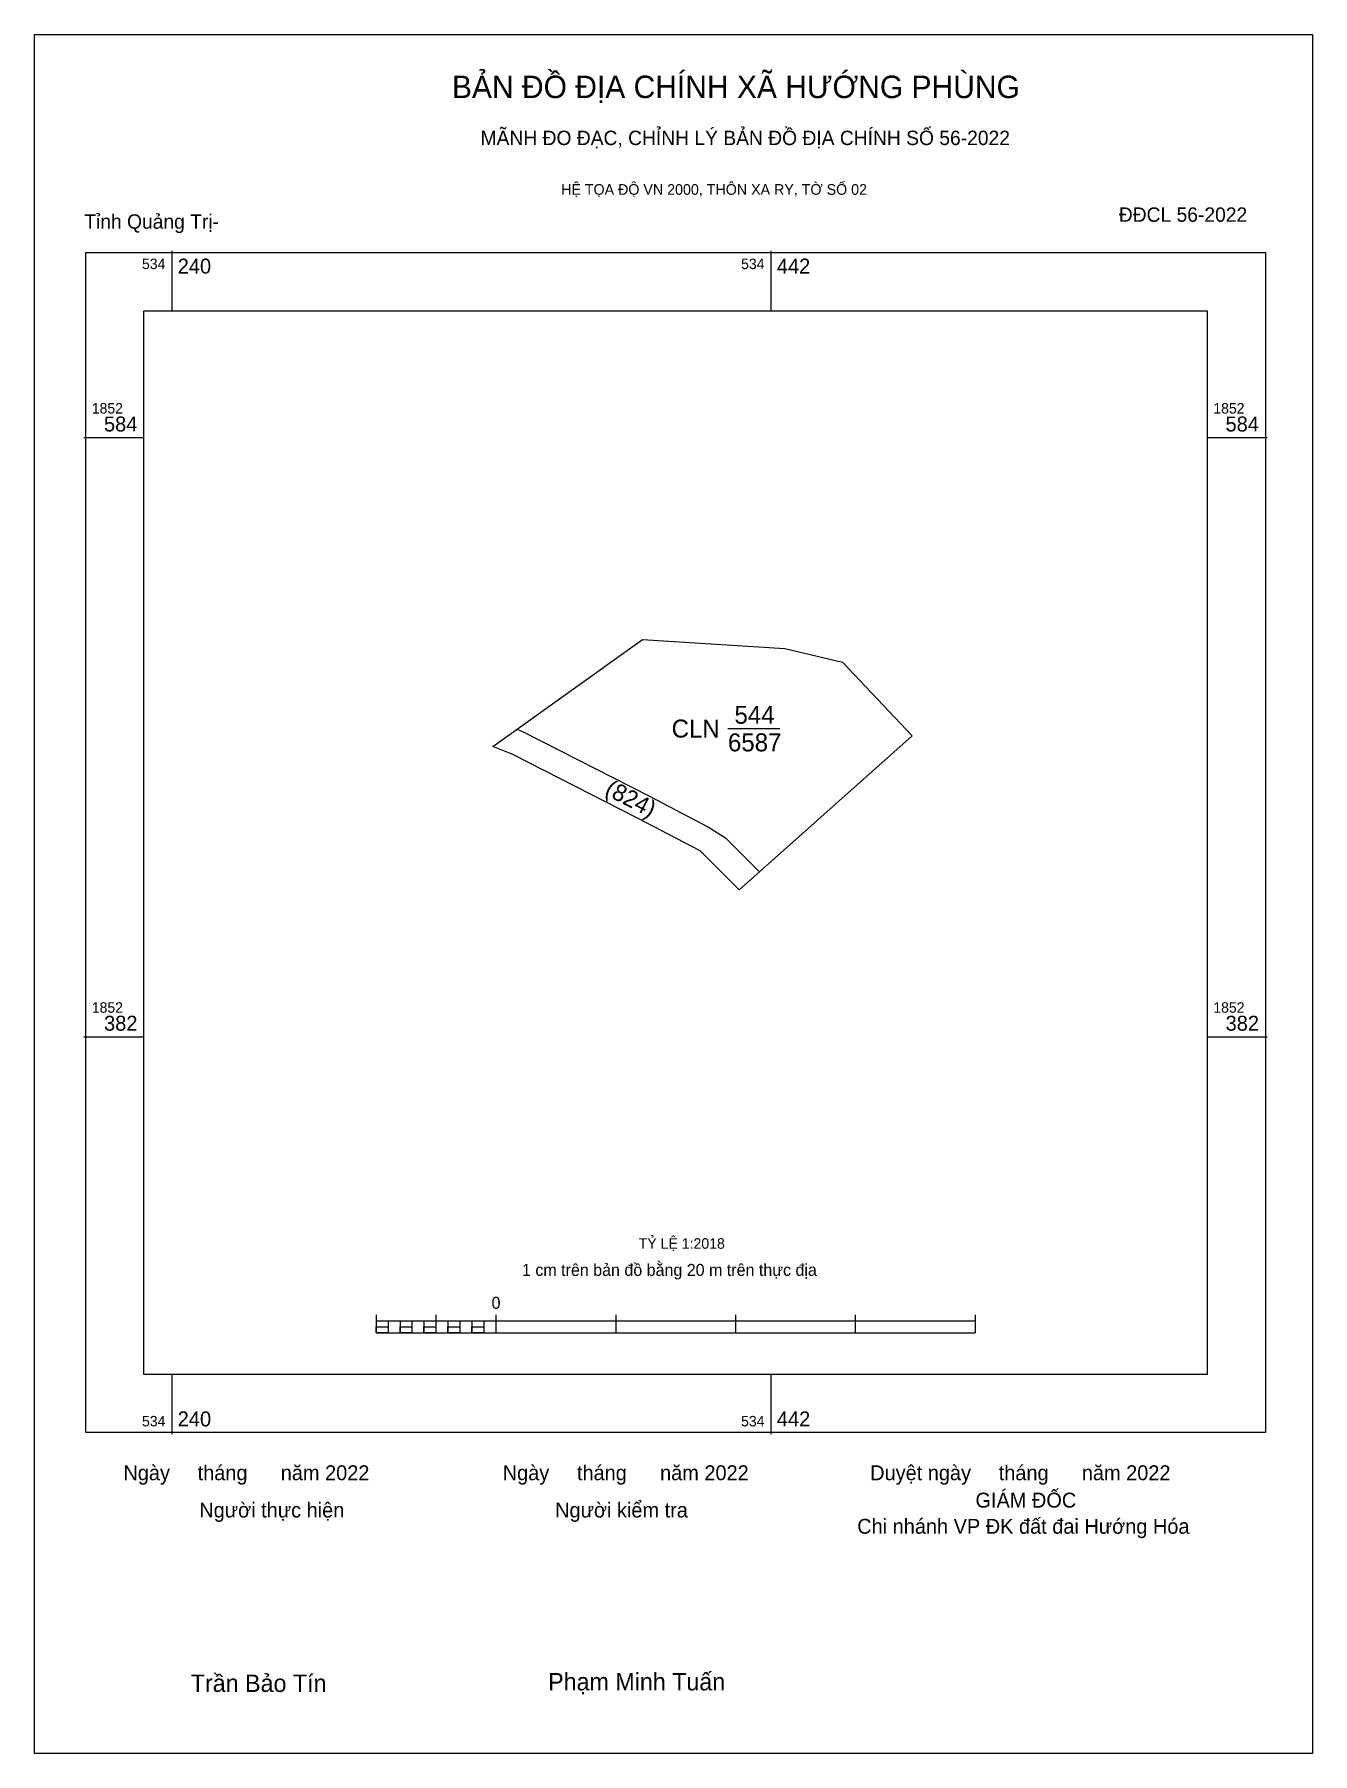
# Model space of a CAD drawing. Extents: x 534194 to 534625, y 1852141 to 1852720.
import ezdxf

# ---------------------------------------------------------------- set-up
doc = ezdxf.new("R2010")
doc.units = 0
for name, color, linetype in [('Level 10', 7, 'Continuous'), ('Level 13', 7, 'Continuous'), ('Level 14', 7, 'Continuous'), ('Level 15', 7, 'Continuous'), ('Level 27', 7, 'Continuous'), ('Level 50', 7, 'Continuous'), ('Level 6', 7, 'Continuous'), ('Level 62', 7, 'Continuous'), ('Level 63', 7, 'Continuous'), ('Level 9', 7, 'Continuous')]:
    doc.layers.add(name, color=color, linetype=linetype)

msp = doc.modelspace()

# ---------------------------------------------------------------- linework, layer by layer
at = {"layer": 'Level 10'}
msp.add_lwpolyline([(534355.12, 1852477.65), (534348.42, 1852480.41), (534398.88, 1852516.45), (534446.81, 1852513.41), (534466.16, 1852508.8), (534489.7, 1852483.95), (534438.22, 1852438.19), (534431.4, 1852432.13), (534418.21, 1852445.27), (534397.11, 1852456.28)], close=True, dxfattribs=at)
at = {"layer": 'Level 15'}
msp.add_lwpolyline([(534193.97, 1852720.24), (534624.58, 1852720.24), (534624.58, 1852141.16), (534193.97, 1852141.16)], close=True, dxfattribs=at)
at = {"layer": 'Level 27'}
for p, q in [((534466.16, 1852508.8), (534466.18, 1852508.8)), ((534489.7, 1852483.95), (534489.72, 1852483.96)), ((534348.42, 1852480.41), (534348.4, 1852480.4))]:
    msp.add_line(p, q, dxfattribs=at)
at = {"layer": 'Level 50'}
msp.add_lwpolyline([(534356.51, 1852486.19), (534358.81, 1852485.25), (534401.21, 1852463.65), (534421.01, 1852453.23), (534426.82, 1852449.56), (534438.38, 1852438.03)], dxfattribs=at)
at = {"layer": 'Level 62'}
msp.add_lwpolyline([(534230.84, 1852627.17), (534589.11, 1852627.17), (534589.11, 1852268.9), (534230.84, 1852268.9)], close=True, dxfattribs=at)
at = {"layer": 'Level 63'}
for p, q in [((534240.23, 1852647.35), (534240.23, 1852627.17)), ((534442.06, 1852647.35), (534442.06, 1852627.17)), ((534210.66, 1852584.46), (534230.84, 1852584.46)), ((534589.11, 1852584.46), (534609.3, 1852584.46)), ((534210.66, 1852382.63), (534230.84, 1852382.63)), ((534589.11, 1852382.63), (534609.3, 1852382.63)), ((534309.07, 1852288.95), (534309.07, 1852282.89)), ((534309.07, 1852286.93), (534510.89, 1852286.93)), ((534313.1, 1852286.93), (534313.1, 1852282.89)), ((534317.14, 1852286.93), (534317.14, 1852282.89)), ((534321.17, 1852286.93), (534321.17, 1852282.89)), ((534325.21, 1852286.93), (534325.21, 1852282.89)), ((534329.25, 1852288.95), (534329.25, 1852282.89)), ((534329.25, 1852286.93), (534329.25, 1852282.89)), ((534333.28, 1852286.93), (534333.28, 1852282.89)), ((534337.32, 1852286.93), (534337.32, 1852282.89)), ((534341.36, 1852286.93), (534341.36, 1852282.89)), ((534345.39, 1852286.93), (534345.39, 1852282.89)), ((534349.43, 1852288.95), (534349.43, 1852282.89)), ((534349.43, 1852286.93), (534349.43, 1852282.89)), ((534389.8, 1852288.95), (534389.8, 1852282.89)), ((534430.16, 1852288.95), (534430.16, 1852282.89)), ((534470.53, 1852288.95), (534470.53, 1852282.89)), ((534510.89, 1852288.95), (534510.89, 1852282.89)), ((534309.07, 1852282.89), (534510.89, 1852282.89)), ((534240.23, 1852268.9), (534240.23, 1852248.72)), ((534442.06, 1852268.9), (534442.06, 1852248.72))]:
    msp.add_line(p, q, dxfattribs=at)
for points in [[(534211.29, 1852646.72), (534608.67, 1852646.72), (534608.67, 1852249.35), (534211.29, 1852249.35)], [(534309.07, 1852284.91), (534313.1, 1852284.91), (534313.1, 1852282.89), (534309.07, 1852282.89)], [(534309.07, 1852284.91), (534313.1, 1852284.91), (534313.1, 1852282.89), (534309.07, 1852282.89)], [(534317.14, 1852284.91), (534321.17, 1852284.91), (534321.17, 1852282.89), (534317.14, 1852282.89)], [(534325.21, 1852284.91), (534329.25, 1852284.91), (534329.25, 1852282.89), (534325.21, 1852282.89)], [(534333.28, 1852284.91), (534337.32, 1852284.91), (534337.32, 1852282.89), (534333.28, 1852282.89)], [(534341.36, 1852284.91), (534345.39, 1852284.91), (534345.39, 1852282.89), (534341.36, 1852282.89)]]:
    msp.add_lwpolyline(points, close=True, dxfattribs=at)
at = {"layer": 'Level 9'}
msp.add_line((534427.61, 1852486.4), (534445.12, 1852486.4), dxfattribs=at)

# ---------------------------------------------------------------- texts
at = {"layer": 'Level 13'}
for s, p in [('CLN', (534408.65, 1852483.38)), ('544', (534429.81, 1852488.02)), ('6587', (534427.62, 1852478.74))]:
    msp.add_text(s, height=6.055, dxfattribs=at).set_placement(p)
at = {"layer": 'Level 14'}
msp.add_text('(824)', height=5.676, rotation=332.67893, dxfattribs=at).set_placement((534385.76, 1852464.4))
at = {"layer": 'Level 6'}
msp.add_text('TỶ LỆ 1:2018', height=3.548, dxfattribs=at).set_placement((534397.55, 1852311.21))
at = {"layer": 'Level 63'}
for s, height, p in [('BẢN ĐỒ ĐỊA CHÍNH XÃ HƯỚNG PHÙNG', 7.5558, (534334.64, 1852698.78)), ('MÃNH ĐO ĐẠC, CHỈNH LÝ BẢN ĐỒ ĐỊA CHÍNH SỐ 56-2022', 4.8483, (534344.28, 1852682.95)), ('HỆ TỌA ĐỘ VN 2000, THÔN XA RY, TỜ SỐ 02', 3.589, (534371.4, 1852666.21)), ('534', 3.532, (534230.22, 1852641.17)), ('240', 5.046, (534242.25, 1852639.66)), ('534', 3.532, (534432.05, 1852641.17)), ('442', 5.046, (534444.08, 1852639.66)), ('1852', 3.532, (534213.31, 1852592.53)), ('1852', 3.532, (534591.13, 1852592.53)), ('584', 5.046, (534217.41, 1852586.48)), ('584', 5.046, (534595.23, 1852586.48)), ('1852', 3.532, (534213.31, 1852390.7)), ('1852', 3.532, (534591.13, 1852390.7)), ('382', 5.046, (534217.44, 1852384.65)), ('382', 5.046, (534595.26, 1852384.65)), ('1 cm trên bản đồ bằng 20 m trên thực địa', 4.0366, (534358.23, 1852302.07)), ('0', 4.04, (534348, 1852290.97)), ('534', 3.532, (534230.22, 1852251.37)), ('240', 5.046, (534242.25, 1852251.37)), ('534', 3.532, (534432.05, 1852251.37)), ('442', 5.046, (534444.08, 1852251.37)), ('Ngày     tháng      năm 2022', 5.0221, (534223.96, 1852233.24)), ('Ngày     tháng      năm 2022', 5.0221, (534351.74, 1852233.24)), ('Duyệt ngày     tháng      năm 2022', 5.0221, (534475.53, 1852233.24)), ('GIÁM ĐỐC', 5.022, (534511, 1852224.02)), ('Người thực hiện', 5.0221, (534249.52, 1852220.69)), ('Người kiểm tra', 5.0221, (534369.39, 1852220.69)), ('Chi nhánh VP ĐK đất đai Hướng Hóa', 5.0221, (534471.17, 1852215.21)), ('Trần Bảo Tín', 5.8578, (534246.66, 1852161.93)), ('Phạm Minh Tuấn', 5.8578, (534367.04, 1852162.45))]:
    msp.add_text(s, height=height, dxfattribs=at).set_placement(p)
at = {"layer": 'Level 9'}
for s, p in [('Tỉnh Quảng Trị-', (534210.77, 1852654.77)), ('ĐĐCL 56-2022', (534559.29, 1852657.11))]:
    msp.add_text(s, height=4.8483, dxfattribs=at).set_placement(p)

doc.saveas('drawing.dxf')
